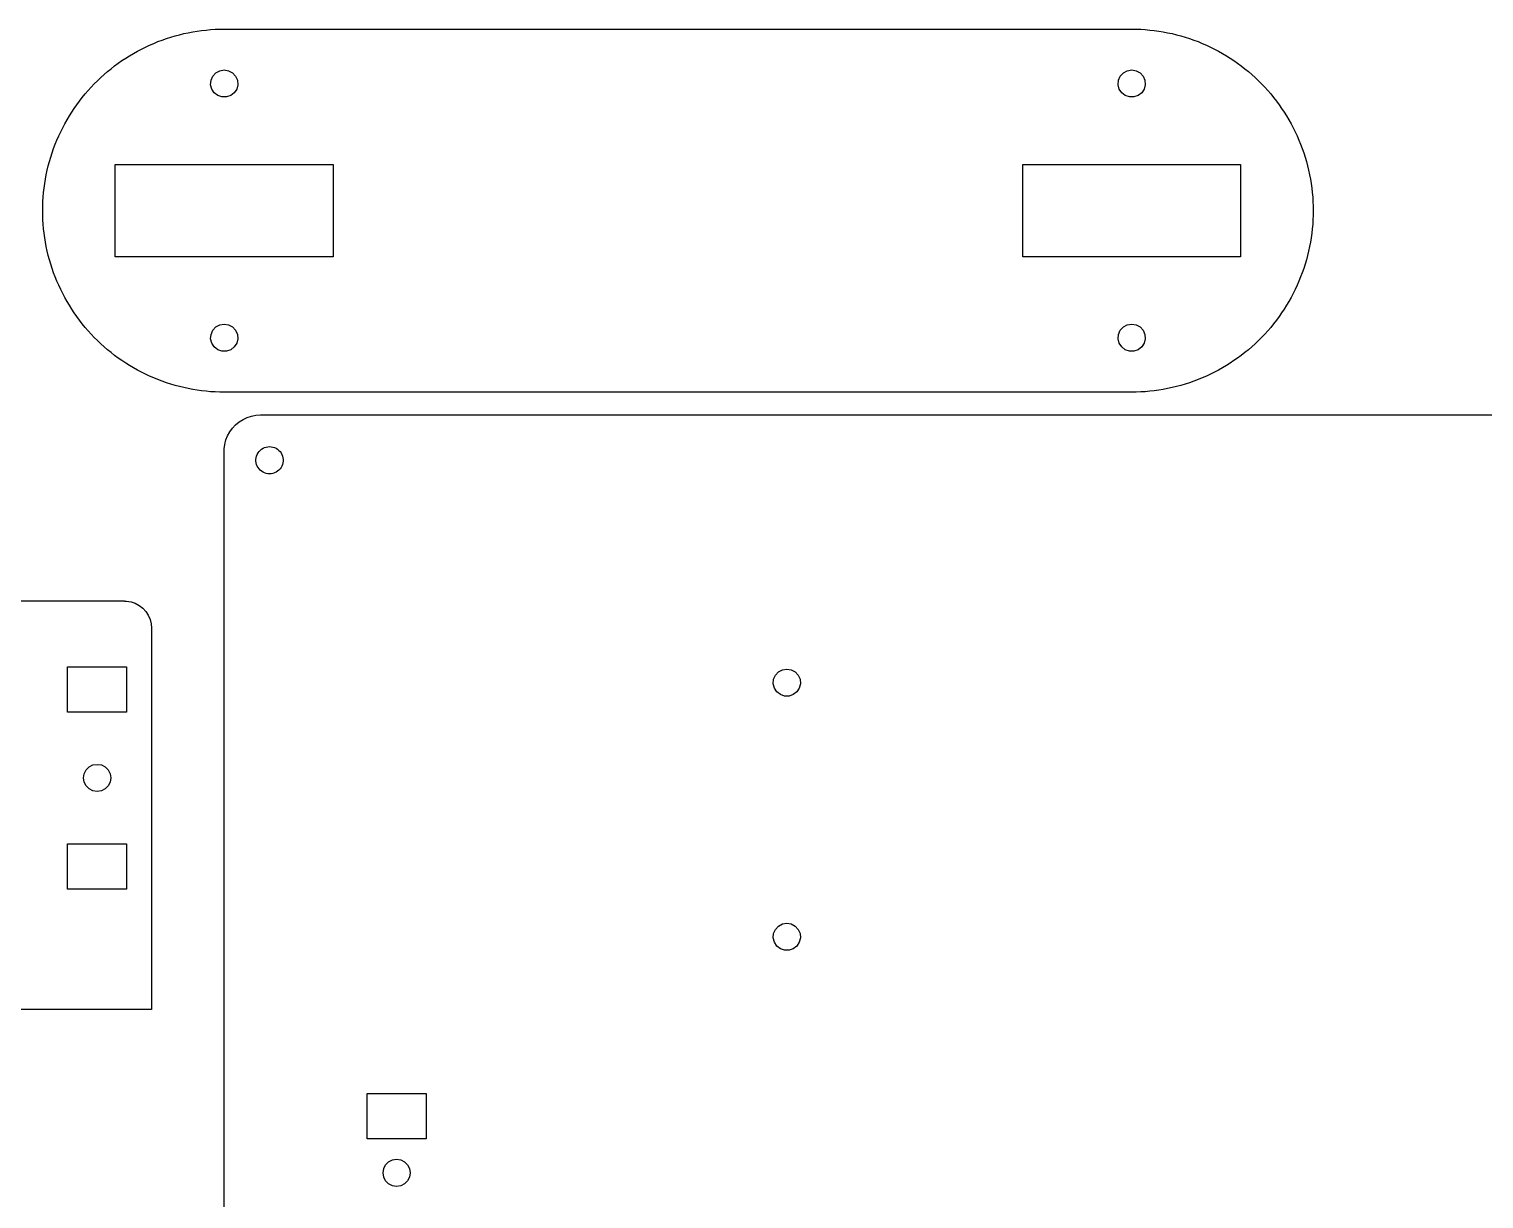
# Model space of a CAD drawing. Extents: x 3 to 1396, y 3 to 487.
# Drawn here: x 279.5 to 439.8, y 244.1 to 373 of the extents above; entities that cross this region are included whole.
import ezdxf

# ---------------------------------------------------------------- set-up
doc = ezdxf.new("R2010")
doc.units = 0
doc.layers.add('Layer_1', color=7, linetype='CONTINUOUS')

msp = doc.modelspace()

# ---------------------------------------------------------------- linework, layer by layer
at = {"layer": 'Layer_1', "color": 7}
for points in [[(280.962072, 352.959529), (280.967998, 353.458529), (280.986992, 353.956527), (281.018093, 354.454528), (281.061075, 354.950528), (281.117096, 355.446528), (281.185084, 355.940527), (281.266082, 356.432527), (281.359074, 356.922527), (281.463073, 357.409527), (281.580082, 357.894529), (281.710074, 358.376528), (281.851072, 358.854527), (282.003077, 359.329527), (282.168092, 359.799529), (282.345074, 360.266528), (282.532074, 360.728528), (282.732085, 361.185528), (282.943074, 361.637529), (283.16507, 362.083528), (283.398073, 362.524528), (283.641094, 362.959529), (283.896082, 363.388529), (284.161089, 363.810527), (284.437074, 364.225527), (284.723078, 364.634529), (285.019073, 365.035527), (285.325086, 365.429529), (285.64109, 365.815527), (285.966098, 366.193527), (286.301095, 366.562527), (286.645096, 366.924528), (286.997084, 367.276527), (287.35909, 367.620527), (287.728096, 367.955528), (288.106076, 368.280527), (288.492071, 368.596528), (288.886082, 368.902528), (289.287091, 369.198528), (289.696088, 369.484529), (290.111095, 369.760528), (290.533074, 370.025529), (290.96208, 370.280528), (291.397097, 370.523527), (291.83807, 370.756527), (292.284094, 370.978529), (292.736072, 371.189527), (293.193075, 371.389529), (293.655073, 371.576527), (294.122094, 371.753528), (294.592079, 371.918529), (295.067087, 372.070528), (295.545087, 372.211527), (296.027094, 372.341529), (296.512093, 372.458528), (296.999096, 372.562529), (297.48909, 372.655527), (297.981088, 372.736528), (298.47509, 372.804529), (298.971095, 372.860528), (299.467072, 372.903527), (299.965082, 372.934529), (300.463091, 372.953523), (300.962088, 372.95954), (400.962086, 372.959528), (401.461083, 372.953517), (401.959092, 372.934535), (402.457073, 372.903527), (402.953079, 372.860528), (403.449084, 372.804529), (403.943086, 372.736528), (404.435084, 372.655527), (404.925078, 372.562529), (405.412081, 372.458528), (405.89708, 372.341529), (406.379087, 372.211527), (406.857087, 372.070528), (407.332095, 371.918529), (407.80208, 371.753528), (408.269073, 371.576527), (408.731071, 371.389529), (409.188073, 371.189527), (409.64008, 370.978529), (410.086076, 370.756527), (410.527077, 370.523527), (410.962094, 370.280528), (411.391072, 370.025529), (411.813079, 369.760528), (412.228086, 369.484529), (412.637083, 369.198528), (413.038092, 368.902528), (413.432075, 368.596528), (413.81807, 368.280527), (414.196078, 367.955528), (414.565084, 367.620527), (414.92709, 367.276527), (415.279078, 366.924528), (415.623079, 366.562527), (415.958076, 366.193527), (416.283084, 365.815527), (416.599088, 365.429529), (416.905073, 365.035527), (417.201096, 364.634529), (417.487072, 364.225527), (417.763085, 363.810527), (418.028092, 363.388529), (418.28308, 362.959529), (418.526073, 362.524528), (418.759076, 362.083528), (418.981072, 361.637529), (419.192089, 361.185528), (419.392072, 360.728528), (419.579072, 360.266528), (419.756082, 359.799529), (419.921097, 359.329527), (420.073074, 358.854527), (420.214072, 358.376528), (420.344092, 357.894529), (420.461073, 357.409527), (420.565072, 356.922527), (420.658092, 356.432527), (420.73909, 355.940527), (420.807078, 355.446528), (420.86307, 354.950528), (420.906081, 354.454528), (420.937097, 353.956527), (420.956006, 353.458529), (420.962018, 352.959529), (420.956147, 352.460529), (420.937182, 351.962528), (420.906081, 351.464527), (420.86307, 350.968527), (420.807078, 350.472527), (420.73909, 349.978528), (420.658092, 349.486528), (420.565072, 348.996528), (420.461073, 348.509528), (420.344092, 348.024529), (420.214072, 347.542527), (420.073074, 347.064528), (419.921097, 346.589528), (419.756082, 346.119529), (419.579072, 345.652527), (419.392072, 345.190527), (419.192089, 344.733527), (418.981072, 344.281529), (418.759076, 343.835527), (418.526073, 343.394527), (418.28308, 342.959529), (418.028092, 342.530529), (417.763085, 342.108528), (417.487072, 341.693528), (417.201096, 341.284529), (416.905073, 340.883528), (416.599088, 340.489529), (416.283084, 340.103528), (415.958076, 339.725528), (415.623079, 339.356528), (415.279078, 338.994527), (414.92709, 338.642528), (414.565084, 338.298528), (414.196078, 337.963527), (413.81807, 337.638528), (413.432075, 337.322527), (413.038092, 337.016527), (412.637083, 336.720527), (412.228086, 336.434529), (411.813079, 336.158527), (411.391072, 335.893529), (410.962094, 335.638529), (410.527077, 335.395528), (410.086076, 335.162528), (409.64008, 334.940529), (409.188073, 334.729528), (408.731071, 334.529529), (408.269073, 334.342528), (407.80208, 334.165527), (407.332095, 334.000529), (406.857087, 333.848527), (406.379087, 333.707528), (405.89708, 333.577528), (405.412081, 333.460527), (404.925078, 333.356529), (404.435084, 333.263528), (403.943086, 333.182527), (403.449084, 333.114529), (402.953079, 333.058527), (402.457073, 333.015528), (401.959092, 332.984529), (401.461083, 332.965535), (400.962086, 332.959518), (300.962088, 332.959529), (300.463091, 332.965541), (299.965082, 332.984523), (299.467072, 333.015528), (298.971095, 333.058527), (298.47509, 333.114529), (297.981088, 333.182527), (297.48909, 333.263528), (296.999096, 333.356529), (296.512093, 333.460527), (296.027094, 333.577528), (295.545087, 333.707528), (295.067087, 333.848527), (294.592079, 334.000529), (294.122094, 334.165527), (293.655073, 334.342528), (293.193075, 334.529529), (292.736072, 334.729528), (292.284094, 334.940529), (291.83807, 335.162528), (291.397097, 335.395528), (290.96208, 335.638529), (290.533074, 335.893529), (290.111095, 336.158527), (289.696088, 336.434529), (289.287091, 336.720527), (288.886082, 337.016527), (288.492071, 337.322527), (288.106076, 337.638528), (287.728096, 337.963527), (287.35909, 338.298528), (286.997084, 338.642528), (286.645096, 338.994527), (286.301095, 339.356528), (285.966098, 339.725528), (285.64109, 340.103528), (285.325086, 340.489529), (285.019073, 340.883528), (284.723078, 341.284529), (284.437074, 341.693528), (284.161089, 342.108528), (283.896082, 342.530529), (283.641094, 342.959529), (283.398073, 343.394527), (283.16507, 343.835527), (282.943074, 344.281529), (282.732085, 344.733527), (282.532074, 345.190527), (282.345074, 345.652527), (282.168092, 346.119529), (282.003077, 346.589528), (281.851072, 347.064528), (281.710074, 347.542527), (281.580082, 348.024529), (281.463073, 348.509528), (281.359074, 348.996528), (281.266082, 349.486528), (281.185084, 349.978528), (281.117096, 350.472527), (281.061075, 350.968527), (281.018093, 351.464527), (280.987077, 351.962528), (280.968168, 352.460529), (280.962156, 352.959529)], [(299.467072, 366.835529), (299.508079, 367.327527), (299.706086, 367.779529), (300.041084, 368.143528), (300.475086, 368.378528), (300.962088, 368.459529), (301.449091, 368.378528), (301.883092, 368.143528), (302.21809, 367.779529), (302.416097, 367.327527), (302.457076, 366.835529), (302.336087, 366.356527), (302.066085, 365.943529), (301.676082, 365.640527), (301.209089, 365.479528), (300.715087, 365.479528), (300.248094, 365.640527), (299.858091, 365.943529), (299.588089, 366.356527), (299.467072, 366.835529)], [(399.46707, 366.835529), (399.508077, 367.327527), (399.706084, 367.779529), (400.041082, 368.143528), (400.475083, 368.378528), (400.962086, 368.459529), (401.449088, 368.378528), (401.88309, 368.143528), (402.218088, 367.779529), (402.416095, 367.327527), (402.457073, 366.835529), (402.336085, 366.356527), (402.066083, 365.943529), (401.67608, 365.640527), (401.209087, 365.479528), (400.715085, 365.479528), (400.248092, 365.640527), (399.858089, 365.943529), (399.588087, 366.356527), (399.46707, 366.835529)], [(288.962084, 347.861529), (288.962084, 358.052528), (312.962092, 358.052528), (312.962092, 347.861529), (288.962084, 347.861529)], [(388.962082, 347.861529), (388.962082, 358.052528), (412.96209, 358.052528), (412.96209, 347.861529), (388.962082, 347.861529)], [(299.467072, 338.835529), (299.508079, 339.327527), (299.706086, 339.779528), (300.041084, 340.143527), (300.475086, 340.378528), (300.962088, 340.459528), (301.449091, 340.378528), (301.883092, 340.143527), (302.21809, 339.779528), (302.416097, 339.327527), (302.457076, 338.835529), (302.336087, 338.356527), (302.066085, 337.943529), (301.676082, 337.640529), (301.209089, 337.479527), (300.715087, 337.479527), (300.248094, 337.640529), (299.858091, 337.943529), (299.588089, 338.356527), (299.467072, 338.835529)], [(399.46707, 338.835529), (399.508077, 339.327527), (399.706084, 339.779528), (400.041082, 340.143527), (400.475083, 340.378528), (400.962086, 340.459528), (401.449088, 340.378528), (401.88309, 340.143527), (402.218088, 339.779528), (402.416095, 339.327527), (402.457073, 338.835529), (402.336085, 338.356527), (402.066083, 337.943529), (401.67608, 337.640529), (401.209087, 337.479527), (400.715085, 337.479527), (400.248092, 337.640529), (399.858089, 337.943529), (399.588087, 338.356527), (399.46707, 338.835529)], [(300.962088, 230.209527), (300.962088, 326.459528), (300.96999, 326.459528), (300.970075, 326.710528), (301.033095, 327.209528), (301.158092, 327.695529), (301.343088, 328.162528), (301.585094, 328.602529), (301.880072, 329.009527), (302.224073, 329.375527), (302.611084, 329.695528), (303.035095, 329.964528), (303.490094, 330.178529), (303.967078, 330.333528), (304.461079, 330.427528), (304.96208, 330.459529), (520.962072, 330.459529)], [(304.465087, 325.365528), (304.465087, 325.553527), (304.489076, 325.740528), (304.535078, 325.923529), (304.605097, 326.098527), (304.696086, 326.263528), (304.806096, 326.415527), (304.935072, 326.552529), (305.080077, 326.673529), (305.239081, 326.773529), (305.41008, 326.854529), (305.589093, 326.912529), (305.77409, 326.947527), (305.962078, 326.959522), (306.150095, 326.947533), (306.335091, 326.912529), (306.514077, 326.854529), (306.685075, 326.773529), (306.844079, 326.673529), (306.989085, 326.552529), (307.118089, 326.415527), (307.228071, 326.263528), (307.319087, 326.098527), (307.389078, 325.923529), (307.435081, 325.740528), (307.45907, 325.553527), (307.45907, 325.365528), (307.435081, 325.178527), (307.389078, 324.995529), (307.319087, 324.820528), (307.228071, 324.655527), (307.118089, 324.503528), (306.989085, 324.366529), (306.844079, 324.245529), (306.685075, 324.145529), (306.514077, 324.064528), (306.335091, 324.006529), (306.150095, 323.971528), (305.962078, 323.959533), (305.77409, 323.971522), (305.589093, 324.006529), (305.41008, 324.064528), (305.239081, 324.145529), (305.080077, 324.245529), (304.935072, 324.366529), (304.806096, 324.503528), (304.696086, 324.655527), (304.605097, 324.820528), (304.535078, 324.995529), (304.489076, 325.178527), (304.465087, 325.365528)], [(269.962094, 309.959527), (289.962082, 309.959527), (289.962082, 309.949537), (290.210071, 309.949528), (290.698089, 309.867529), (291.167086, 309.706529), (291.603091, 309.470529), (291.994082, 309.166528), (292.32908, 308.802529), (292.60007, 308.387527), (292.799093, 307.933527), (292.921097, 307.45353), (292.962076, 306.959528), (292.962076, 264.959527), (269.962082, 264.959527)], [(283.712073, 297.709528), (283.712073, 302.709529), (290.212074, 302.709529), (290.212074, 297.709528), (283.712073, 297.709528)], [(361.46709, 300.835528), (361.508096, 301.327529), (361.706075, 301.779528), (362.041073, 302.143527), (362.475074, 302.378528), (362.962077, 302.459528), (363.44908, 302.378528), (363.883081, 302.143527), (364.218079, 301.779528), (364.416086, 301.327529), (364.457093, 300.835528), (364.336076, 300.356527), (364.066074, 299.943528), (363.676071, 299.640529), (363.209078, 299.479527), (362.715076, 299.479527), (362.248083, 299.640529), (361.85808, 299.943528), (361.588078, 300.356527), (361.46709, 300.835528)], [(285.462077, 290.459527), (285.535088, 290.923528), (285.748081, 291.341528), (286.080087, 291.673528), (286.498086, 291.886527), (286.962088, 291.95953), (287.42609, 291.886527), (287.844089, 291.673528), (288.176095, 291.341528), (288.389088, 290.923528), (288.462071, 290.459527), (288.389088, 289.995528), (288.176095, 289.577529), (287.844089, 289.245528), (287.42609, 289.032529), (286.962088, 288.959527), (286.498086, 289.032529), (286.080087, 289.245528), (285.748081, 289.577529), (285.535088, 289.995528), (285.462077, 290.459527)], [(283.712073, 278.209527), (283.712073, 283.209529), (290.212074, 283.209529), (290.212074, 278.209527), (283.712073, 278.209527)], [(361.46709, 272.835528), (361.508096, 273.327529), (361.706075, 273.779528), (362.041073, 274.143529), (362.475074, 274.378527), (362.962077, 274.459528), (363.44908, 274.378527), (363.883081, 274.143529), (364.218079, 273.779528), (364.416086, 273.327529), (364.457093, 272.835528), (364.336076, 272.356529), (364.066074, 271.943528), (363.676071, 271.640529), (363.209078, 271.479529), (362.715076, 271.479529), (362.248083, 271.640529), (361.85808, 271.943528), (361.588078, 272.356529), (361.46709, 272.835528)], [(316.712092, 250.709529), (316.712092, 255.709527), (323.212093, 255.709527), (323.212093, 250.709529), (316.712092, 250.709529)], [(318.462096, 246.959529), (318.535078, 247.423528), (318.748071, 247.841527), (319.080078, 248.173528), (319.498077, 248.386529), (319.962078, 248.459529), (320.42608, 248.386529), (320.844079, 248.173528), (321.176086, 247.841527), (321.389079, 247.423528), (321.46209, 246.959529), (321.389079, 246.495528), (321.176086, 246.077528), (320.844079, 245.745528), (320.42608, 245.532529), (319.962078, 245.459529), (319.498077, 245.532529), (319.080078, 245.745528), (318.748071, 246.077528), (318.535078, 246.495528), (318.462096, 246.959529)]]:
    msp.add_lwpolyline(points, dxfattribs=at)

doc.saveas('drawing.dxf')
